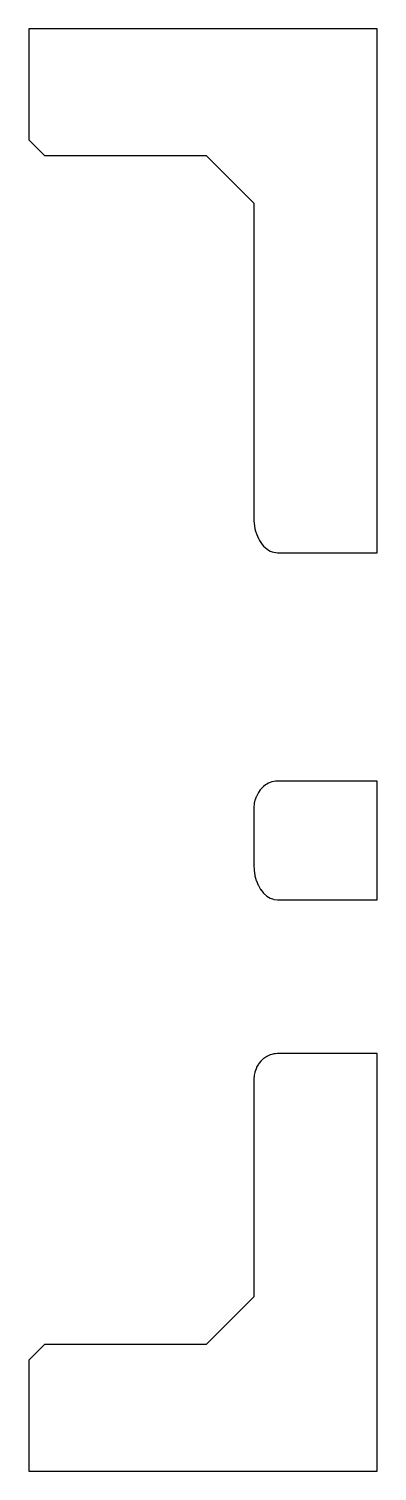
# Model space of a CAD drawing. Header units: metres. Extents: x 0 to 47.5, y 0 to 45.5.
# Drawn here: x 0 to 11, y 0 to 45.5 of the extents above.
import ezdxf

# ---------------------------------------------------------------- set-up
doc = ezdxf.new("R2010")
doc.units = ezdxf.units.M

msp = doc.modelspace()

# ---------------------------------------------------------------- linework, layer by layer
for p, q in [((11, 45.5), (0, 45.5)), ((0, 45.5), (0, 42)), ((11, 28.9732), (11, 45.5)), ((0, 42), (0.5, 41.5)), ((0.5, 41.5), (5.60409, 41.5)), ((5.60409, 41.5), (7.10409, 40)), ((7.10409, 40), (7.10409, 30.0706)), ((7.10409, 30.0706), (7.10832, 29.9919)), ((7.10832, 29.9919), (7.11332, 29.8989)), ((7.11332, 29.8989), (7.12626, 29.8201)), ((7.12626, 29.8201), (7.14079, 29.7315)), ((7.14079, 29.7315), (7.16255, 29.6546)), ((7.16255, 29.6546), (7.18583, 29.5724)), ((7.18583, 29.5724), (7.21624, 29.4998)), ((7.21624, 29.4998), (7.24732, 29.4256)), ((7.24732, 29.4256), (7.2859, 29.3595)), ((7.2859, 29.3595), (7.32376, 29.2946)), ((7.32376, 29.2946), (7.36972, 29.2372)), ((7.36972, 29.2372), (7.41325, 29.1828)), ((7.41325, 29.1828), (7.51359, 29.0928)), ((7.51359, 29.0928), (7.57086, 29.0581)), ((7.57086, 29.0581), (7.62232, 29.0269)), ((7.62232, 29.0269), (7.68303, 29.0056)), ((7.68303, 29.0056), (7.73676, 28.9867)), ((7.73676, 28.9867), (7.79923, 28.9795)), ((7.79923, 28.9795), (7.85409, 28.9732)), ((7.85409, 28.9732), (11, 28.9732)), ((7.24032, 21.3922), (7.18583, 21.287)), ((7.24732, 21.4058), (7.24032, 21.3922)), ((7.30725, 21.4889), (7.24732, 21.4058)), ((7.32376, 21.5117), (7.30725, 21.4889)), ((7.38531, 21.574), (7.32376, 21.5117)), ((7.41325, 21.6022), (7.38531, 21.574)), ((7.47358, 21.646), (7.41325, 21.6022)), ((7.51359, 21.675), (7.47358, 21.646)), ((7.57108, 21.7032), (7.51359, 21.675)), ((7.62232, 21.7284), (7.57108, 21.7032)), ((7.67666, 21.7438), (7.62232, 21.7284)), ((7.73676, 21.7609), (7.67666, 21.7438)), ((7.78887, 21.7657), (7.73676, 21.7609)), ((7.85409, 21.7718), (7.78887, 21.7657)), ((11, 21.7718), (7.85409, 21.7718)), ((11, 18.0232), (11, 21.7718)), ((7.10679, 20.954), (7.10409, 20.9168)), ((7.11332, 21.0441), (7.10679, 20.954)), ((7.11869, 21.0683), (7.11332, 21.0441)), ((7.14079, 21.1681), (7.11869, 21.0683)), ((7.14505, 21.1793), (7.14079, 21.1681)), ((7.1819, 21.2757), (7.14505, 21.1793)), ((7.18541, 21.2858), (7.1819, 21.2757)), ((7.18583, 21.287), (7.18541, 21.2858)), ((7.10409, 20.9168), (7.10409, 19.1206)), ((7.10409, 19.1206), (7.11246, 18.965)), ((7.11246, 18.965), (7.11332, 18.949)), ((7.11332, 18.949), (7.13839, 18.7962)), ((7.13839, 18.7962), (7.14079, 18.7815)), ((7.14079, 18.7815), (7.18216, 18.6354)), ((7.18216, 18.6354), (7.18583, 18.6224)), ((7.18583, 18.6224), (7.24264, 18.4868)), ((7.24264, 18.4868), (7.24732, 18.4756)), ((7.24732, 18.4756), (7.31831, 18.354)), ((7.31831, 18.354), (7.32376, 18.3447)), ((7.32376, 18.3447), (7.41325, 18.2328)), ((7.41325, 18.2328), (7.51359, 18.1429)), ((7.51359, 18.1429), (7.61566, 18.081)), ((7.61566, 18.081), (7.62232, 18.077)), ((7.62232, 18.077), (7.72992, 18.0392)), ((7.72992, 18.0392), (7.73676, 18.0368)), ((7.73676, 18.0368), (7.85409, 18.0232)), ((7.85409, 18.0232), (11, 18.0232)), ((7.19335, 12.741), (7.18583, 12.7276)), ((7.24732, 12.8372), (7.19335, 12.741)), ((7.26363, 12.858), (7.24732, 12.8372)), ((7.32376, 12.935), (7.26363, 12.858)), ((7.35036, 12.9598), (7.32376, 12.935)), ((7.41325, 13.0184), (7.35036, 12.9598)), ((7.45034, 13.0433), (7.41325, 13.0184)), ((7.51359, 13.0856), (7.45034, 13.0433)), ((7.55999, 13.1066), (7.51359, 13.0856)), ((7.62232, 13.1348), (7.55999, 13.1066)), ((7.67558, 13.1488), (7.62232, 13.1348)), ((7.73676, 13.1648), (7.67558, 13.1488)), ((7.79354, 13.1697), (7.73676, 13.1648)), ((7.85409, 13.1749), (7.79354, 13.1697)), ((11, 13.1749), (7.85409, 13.1749)), ((11, 0), (11, 13.1749)), ((7.11281, 12.4821), (7.10409, 12.3679)), ((7.10409, 12.3679), (7.10409, 5.5)), ((7.11332, 12.4888), (7.11281, 12.4821)), ((7.13249, 12.571), (7.11332, 12.4888)), ((7.14079, 12.6088), (7.13249, 12.571)), ((7.14208, 12.6122), (7.14079, 12.6088)), ((7.18583, 12.7276), (7.14208, 12.6122)), ((7.10409, 5.5), (5.60409, 4)), ((0.5, 4), (0, 3.5)), ((5.60409, 4), (0.5, 4)), ((0, 3.5), (0, 0)), ((0, 0), (11, 0))]:
    msp.add_line(p, q)

doc.saveas('drawing.dxf')
